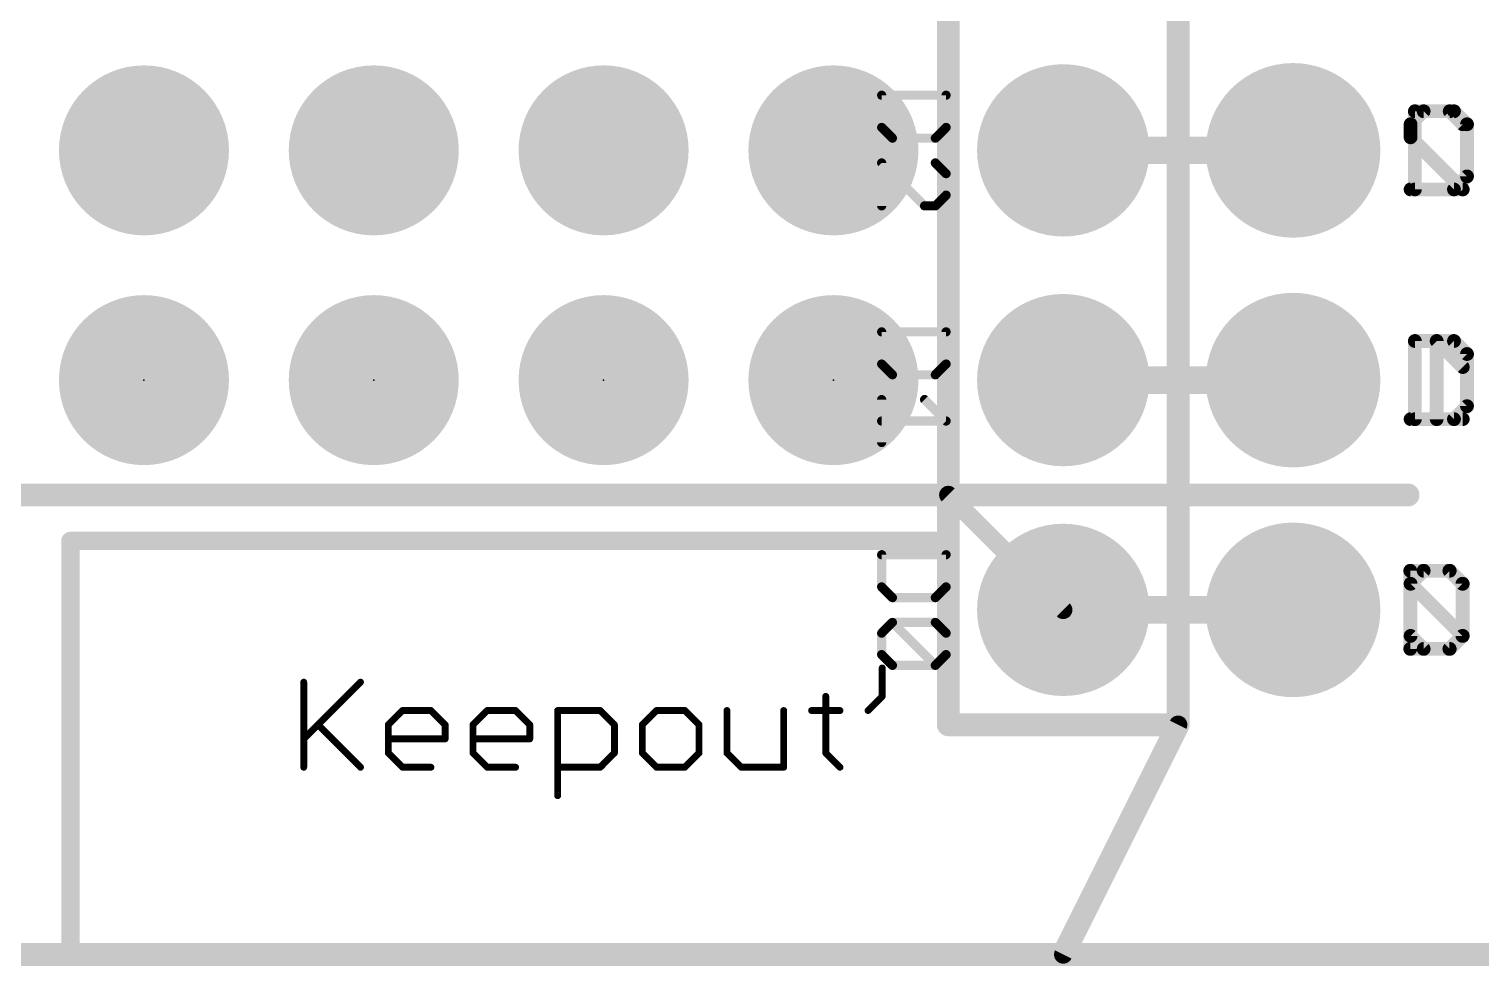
# Model space of a CAD drawing. Extents: x -32 to 75, y -23 to 37.
# Drawn here: x 19.05 to 35.1, y -0.13 to 10.23 of the extents above; entities that cross this region are included whole.
import ezdxf

# ---------------------------------------------------------------- set-up
doc = ezdxf.new("R2010")
doc.units = 0
for name, color, linetype in [('1', 12, 'CONTINUOUS'), ('16', 132, 'CONTINUOUS'), ('17', 110, 'CONTINUOUS'), ('20', 53, 'CONTINUOUS'), ('21', 41, 'CONTINUOUS'), ('22', 40, 'CONTINUOUS'), ('23', 53, 'CONTINUOUS'), ('51', 53, 'CONTINUOUS')]:
    doc.layers.add(name, color=color, linetype=linetype)

# ---------------------------------------------------------------- blocks, each defined once
blk = doc.blocks.new('ROUNDP')
at = {"const_width": 0.5}
blk.add_lwpolyline([(0, -0.25, 1), (0, 0.25, 1), (0, -0.25)], format="xyb", dxfattribs=at)
blk = doc.blocks.new('RECT')
blk.add_solid([(-0.5, -0.5), (0.5, -0.5), (-0.5, 0.5), (0.5, 0.5)])

msp = doc.modelspace()

# ---------------------------------------------------------------- linework, layer by layer
at = {"layer": '1'}
for points, const_width in [([(30.48, 8.89), (33.02, 8.89)], 0.3048), ([(30.48, 8.89), (33.02, 8.89)], 0.3048), ([(30.48, 6.35), (33.02, 6.35)], 0.3048), ([(30.48, 6.35), (33.02, 6.35)], 0.3048), ([(17.145, 5.08), (34.29, 5.08)], 0.254), ([(30.48, 3.81), (33.02, 3.81)], 0.3048), ([(30.48, 3.81), (33.02, 3.81)], 0.3048), ([(0, 0), (43.18, 0)], 0.254)]:
    msp.add_lwpolyline(points, dxfattribs=dict(at, const_width=const_width))
for points, const_width in [([(30.48, 8.9662, 1), (30.48, 8.8138)], 0.1524), ([(30.48, 8.9662, 1), (30.48, 8.8138)], 0.1524), ([(33.02, 8.8138, 1), (33.02, 8.9662)], 0.1524), ([(33.02, 8.8138, 1), (33.02, 8.9662)], 0.1524), ([(30.48, 6.4262, 1), (30.48, 6.2738)], 0.1524), ([(30.48, 6.4262, 1), (30.48, 6.2738)], 0.1524), ([(33.02, 6.2738, 1), (33.02, 6.4262)], 0.1524), ([(33.02, 6.2738, 1), (33.02, 6.4262)], 0.1524), ([(34.29, 5.0165, 1), (34.29, 5.1435)], 0.127), ([(30.48, 3.8862, 1), (30.48, 3.7338)], 0.1524), ([(30.48, 3.8862, 1), (30.48, 3.7338)], 0.1524), ([(33.02, 3.7338, 1), (33.02, 3.8862)], 0.1524), ([(33.02, 3.7338, 1), (33.02, 3.8862)], 0.1524)]:
    msp.add_lwpolyline(points, format="xyb", dxfattribs=dict(at, const_width=const_width))
at = {"layer": '16'}
for points, const_width in [([(31.75, 6.35), (31.75, 15.24)], 0.2032), ([(29.21, 12.7), (29.21, 5.08)], 0.2032), ([(30.48, 6.35), (31.75, 6.35)], 0.2032), ([(30.48, 3.81), (29.21, 5.08)], 0.2032), ([(0, 0), (43.18, 0)], 0.254)]:
    msp.add_lwpolyline(points, dxfattribs=dict(at, const_width=const_width))
at = {"layer": '16', "const_width": 0.1016}
for points in [[(30.48, 6.4008, 1), (30.48, 6.2992)], [(31.75, 6.2992, 1), (31.75, 6.4008)], [(31.6992, 6.35, 1), (31.8008, 6.35)], [(29.2459, 5.1159, 1), (29.1741, 5.0441)], [(29.1592, 5.08, 1), (29.2608, 5.08)], [(30.4441, 3.7741, 1), (30.5159, 3.8459)]]:
    msp.add_lwpolyline(points, format="xyb", dxfattribs=at)
at = {"layer": '20', "const_width": 0.2032}
msp.add_lwpolyline([(40.64, 0), (2.54, 0)], dxfattribs=at)
at = {"layer": '21'}
for points, const_width in [([(31.75, 35.56), (31.75, 2.54)], 0.2032), ([(29.21, 33.02), (29.21, 2.54)], 0.254), ([(31.75, 2.54), (31.75, 33.02)], 0.254), ([(34.3662, 9.3225), (34.3662, 8.4582)], 0.1524), ([(34.7984, 9.3225), (34.3662, 9.3225)], 0.1524), ([(34.9424, 9.1785), (34.7984, 9.3225)], 0.1524), ([(34.9424, 8.6023), (34.9424, 9.1785)], 0.1524), ([(34.7984, 8.4582), (34.9424, 8.6023)], 0.1524), ([(34.3662, 8.4582), (34.7984, 8.4582)], 0.1524), ([(34.3662, 6.7825), (34.3662, 5.9182)], 0.1524), ([(34.7984, 6.7825), (34.3662, 6.7825)], 0.1524), ([(34.9424, 6.6385), (34.7984, 6.7825)], 0.1524), ([(34.9424, 6.0623), (34.9424, 6.6385)], 0.1524), ([(34.7984, 5.9182), (34.9424, 6.0623)], 0.1524), ([(34.3662, 5.9182), (34.7984, 5.9182)], 0.1524), ([(34.3154, 4.2425), (34.3154, 3.3782)], 0.1524), ([(34.7476, 4.2425), (34.3154, 4.2425)], 0.1524), ([(34.8916, 4.0985), (34.7476, 4.2425)], 0.1524), ([(34.8916, 3.5223), (34.8916, 4.0985)], 0.1524), ([(34.7476, 3.3782), (34.8916, 3.5223)], 0.1524), ([(34.3154, 3.3782), (34.7476, 3.3782)], 0.1524), ([(29.21, 2.54), (31.75, 2.54)], 0.254), ([(31.75, 2.54), (30.48, 0)], 0.254), ([(30.48, 0), (12.7, 0)], 0.2032)]:
    msp.add_lwpolyline(points, dxfattribs=dict(at, const_width=const_width))
for points, const_width in [([(34.4043, 9.3225, 1), (34.3281, 9.3225)], 0.0762), ([(34.3662, 9.3606, 1), (34.3662, 9.2844)], 0.0762), ([(34.8253, 9.3495, 1), (34.7714, 9.2956)], 0.0762), ([(34.7984, 9.2844, 1), (34.7984, 9.3606)], 0.0762), ([(34.9805, 9.1785, 1), (34.9043, 9.1785)], 0.0762), ([(34.9155, 9.1515, 1), (34.9694, 9.2054)], 0.0762), ([(34.9694, 8.5753, 1), (34.9155, 8.6292)], 0.0762), ([(34.3662, 8.4963, 1), (34.3662, 8.4201)], 0.0762), ([(34.7714, 8.4851, 1), (34.8253, 8.4313)], 0.0762), ([(34.7984, 8.4201, 1), (34.7984, 8.4963)], 0.0762), ([(34.9043, 8.6023, 1), (34.9805, 8.6023)], 0.0762), ([(34.3281, 8.4582, 1), (34.4043, 8.4582)], 0.0762), ([(34.4043, 6.7825, 1), (34.3281, 6.7825)], 0.0762), ([(34.3662, 6.8206, 1), (34.3662, 6.7444)], 0.0762), ([(34.8253, 6.8095, 1), (34.7714, 6.7556)], 0.0762), ([(34.7984, 6.7444, 1), (34.7984, 6.8206)], 0.0762), ([(34.9805, 6.6385, 1), (34.9043, 6.6385)], 0.0762), ([(34.9155, 6.6115, 1), (34.9694, 6.6654)], 0.0762), ([(34.9043, 6.0623, 1), (34.9805, 6.0623)], 0.0762), ([(34.9694, 6.0353, 1), (34.9155, 6.0892)], 0.0762), ([(34.3662, 5.9563, 1), (34.3662, 5.8801)], 0.0762), ([(34.3281, 5.9182, 1), (34.4043, 5.9182)], 0.0762), ([(34.7714, 5.9451, 1), (34.8253, 5.8913)], 0.0762), ([(34.7984, 5.8801, 1), (34.7984, 5.9563)], 0.0762), ([(34.3535, 4.2425, 1), (34.2773, 4.2425)], 0.0762), ([(34.3154, 4.2806, 1), (34.3154, 4.2044)], 0.0762), ([(34.7745, 4.2695, 1), (34.7206, 4.2156)], 0.0762), ([(34.7476, 4.2044, 1), (34.7476, 4.2806)], 0.0762), ([(34.9297, 4.0985, 1), (34.8535, 4.0985)], 0.0762), ([(34.8647, 4.0715, 1), (34.9186, 4.1254)], 0.0762), ([(34.8535, 3.5223, 1), (34.9297, 3.5223)], 0.0762), ([(34.9186, 3.4953, 1), (34.8647, 3.5492)], 0.0762), ([(34.3154, 3.4163, 1), (34.3154, 3.3401)], 0.0762), ([(34.2773, 3.3782, 1), (34.3535, 3.3782)], 0.0762), ([(34.7206, 3.4051, 1), (34.7745, 3.3513)], 0.0762), ([(34.7476, 3.3401, 1), (34.7476, 3.4163)], 0.0762), ([(29.21, 2.6035, 1), (29.21, 2.4765)], 0.127), ([(29.1465, 2.54, 1), (29.2735, 2.54)], 0.127), ([(31.6865, 2.54, 1), (31.8135, 2.54)], 0.127), ([(31.8068, 2.5116, 1), (31.6932, 2.5684)], 0.127), ([(31.6992, 2.54, 1), (31.8008, 2.54)], 0.1016), ([(31.75, 2.4765, 1), (31.75, 2.6035)], 0.127), ([(30.4232, 0.0284, 1), (30.5368, -0.0284)], 0.127), ([(30.48, -0.0508, 1), (30.48, 0.0508)], 0.1016)]:
    msp.add_lwpolyline(points, format="xyb", dxfattribs=dict(at, const_width=const_width))
at = {"layer": '22'}
for points, const_width in [([(31.75, 2.54), (31.75, 33.02)], 0.254), ([(29.21, 31.75), (29.21, 2.54)], 0.254), ([(34.3191, 9.1785), (34.4631, 9.3225)], 0.1524), ([(34.4631, 9.3225), (34.7513, 9.3225)], 0.1524), ([(34.7513, 9.3225), (34.8953, 9.1785)], 0.1524), ([(34.3191, 9.0344), (34.3191, 9.1785)], 0.1524), ([(34.8953, 8.4582), (34.3191, 9.0344)], 0.1524), ([(34.3191, 8.4582), (34.8953, 8.4582)], 0.1524), ([(34.8953, 6.4944), (34.6072, 6.7825)], 0.1524), ([(34.6072, 6.7825), (34.6072, 5.9182)], 0.1524), ([(34.8953, 5.9182), (34.3191, 5.9182)], 0.1524), ([(34.4631, 4.2425), (34.3191, 4.0985)], 0.1524), ([(34.3191, 4.0985), (34.3191, 3.5223)], 0.1524), ([(34.8953, 3.5223), (34.3191, 4.0985)], 0.1524), ([(34.7513, 4.2425), (34.4631, 4.2425)], 0.1524), ([(34.8953, 4.0985), (34.7513, 4.2425)], 0.1524), ([(34.8953, 3.5223), (34.8953, 4.0985)], 0.1524), ([(34.3191, 3.5223), (34.4631, 3.3782)], 0.1524), ([(34.7513, 3.3782), (34.8953, 3.5223)], 0.1524), ([(34.4631, 3.3782), (34.7513, 3.3782)], 0.1524), ([(29.21, 2.54), (31.75, 2.54)], 0.254)]:
    msp.add_lwpolyline(points, dxfattribs=dict(at, const_width=const_width))
for points, const_width in [([(34.4631, 9.3606, 1), (34.4631, 9.2844)], 0.0762), ([(34.4901, 9.2956, 1), (34.4362, 9.3495)], 0.0762), ([(34.7782, 9.3495, 1), (34.7243, 9.2956)], 0.0762), ([(34.7513, 9.2844, 1), (34.7513, 9.3606)], 0.0762), ([(34.3572, 9.1785, 1), (34.281, 9.1785)], 0.0762), ([(34.2922, 9.2054, 1), (34.346, 9.1515)], 0.0762), ([(34.8684, 9.1515, 1), (34.9223, 9.2054)], 0.0762), ([(34.346, 9.0614, 1), (34.2922, 9.0075)], 0.0762), ([(34.281, 9.0344, 1), (34.3572, 9.0344)], 0.0762), ([(34.3191, 8.4963, 1), (34.3191, 8.4201)], 0.0762), ([(34.8684, 8.4313, 1), (34.9223, 8.4851)], 0.0762), ([(34.8953, 8.4201, 1), (34.8953, 8.4963)], 0.0762), ([(34.6341, 6.8095, 1), (34.5803, 6.7556)], 0.0762), ([(34.6453, 6.7825, 1), (34.5691, 6.7825)], 0.0762), ([(34.8684, 6.4675, 1), (34.9223, 6.5214)], 0.0762), ([(34.3191, 5.9563, 1), (34.3191, 5.8801)], 0.0762), ([(34.5691, 5.9182, 1), (34.6453, 5.9182)], 0.0762), ([(34.8953, 5.8801, 1), (34.8953, 5.9563)], 0.0762), ([(34.3572, 4.0985, 1), (34.281, 4.0985)], 0.0762), ([(34.346, 4.1254, 1), (34.2922, 4.0715)], 0.0762), ([(34.4631, 4.2806, 1), (34.4631, 4.2044)], 0.0762), ([(34.4901, 4.2156, 1), (34.4362, 4.2695)], 0.0762), ([(34.7782, 4.2695, 1), (34.7243, 4.2156)], 0.0762), ([(34.7513, 4.2044, 1), (34.7513, 4.2806)], 0.0762), ([(34.9334, 4.0985, 1), (34.8572, 4.0985)], 0.0762), ([(34.2922, 4.1254, 1), (34.346, 4.0715)], 0.0762), ([(34.8684, 4.0715, 1), (34.9223, 4.1254)], 0.0762), ([(34.346, 3.5492, 1), (34.2922, 3.4953)], 0.0762), ([(34.281, 3.5223, 1), (34.3572, 3.5223)], 0.0762), ([(34.8572, 3.5223, 1), (34.9334, 3.5223)], 0.0762), ([(34.9223, 3.4953, 1), (34.8684, 3.5492)], 0.0762), ([(34.8684, 3.4953, 1), (34.9223, 3.5492)], 0.0762), ([(34.4631, 3.4163, 1), (34.4631, 3.3401)], 0.0762), ([(34.4362, 3.3513, 1), (34.4901, 3.4051)], 0.0762), ([(34.7243, 3.4051, 1), (34.7782, 3.3513)], 0.0762), ([(34.7513, 3.3401, 1), (34.7513, 3.4163)], 0.0762), ([(29.21, 2.6035, 1), (29.21, 2.4765)], 0.127), ([(29.1465, 2.54, 1), (29.2735, 2.54)], 0.127), ([(31.6865, 2.54, 1), (31.8135, 2.54)], 0.127), ([(31.75, 2.4765, 1), (31.75, 2.6035)], 0.127)]:
    msp.add_lwpolyline(points, format="xyb", dxfattribs=dict(at, const_width=const_width))
at = {"layer": '23'}
for p in [(20.32, 6.35), (22.86, 6.35), (25.4, 6.35), (27.94, 6.35)]:
    msp.add_point(p, dxfattribs=at)
at = {"layer": '51'}
for points, const_width in [([(29.1852, 9.4996), (28.4734, 9.4996)], 0.1016), ([(28.4734, 9.4996), (28.4734, 9.1437)], 0.1016), ([(29.1852, 9.1437), (29.1852, 9.4996)], 0.1016), ([(28.4734, 9.1437), (28.592, 9.0251)], 0.1016), ([(29.0666, 9.0251), (29.1852, 9.1437)], 0.1016), ([(28.592, 9.0251), (29.0666, 9.0251)], 0.1016), ([(28.4734, 8.2766), (28.4734, 8.7512)], 0.1016), ([(28.4734, 8.7512), (28.9479, 8.2766)], 0.1016), ([(29.1852, 8.6326), (29.0666, 8.7512)], 0.1016), ([(29.1852, 8.3953), (29.1852, 8.6326)], 0.1016), ([(29.0666, 8.2766), (29.1852, 8.3953)], 0.1016), ([(28.9479, 8.2766), (29.0666, 8.2766)], 0.1016), ([(29.1852, 6.8834), (28.4734, 6.8834)], 0.1016), ([(28.4734, 6.8834), (28.4734, 6.5275)], 0.1016), ([(29.1852, 6.5275), (29.1852, 6.8834)], 0.1016), ([(28.4734, 6.5275), (28.592, 6.4089)], 0.1016), ([(28.592, 6.4089), (29.0666, 6.4089)], 0.1016), ([(29.0666, 6.4089), (29.1852, 6.5275)], 0.1016), ([(28.4734, 6.135), (28.4734, 5.6604)], 0.1016), ([(28.9479, 6.135), (29.1852, 5.8977)], 0.1016), ([(29.1852, 5.8977), (28.4734, 5.8977)], 0.1016), ([(29.21, 4.572), (19.5072, 4.572)], 0.2032), ([(19.5072, 4.572), (19.5072, 0)], 0.2032), ([(29.21, 2.54), (29.21, 4.572)], 0.2032), ([(29.1852, 4.4196), (28.4734, 4.4196)], 0.1016), ([(28.4734, 4.4196), (28.4734, 4.0637)], 0.1016), ([(29.1852, 4.0637), (29.1852, 4.4196)], 0.1016), ([(28.4734, 4.0637), (28.592, 3.9451)], 0.1016), ([(29.0666, 3.9451), (29.1852, 4.0637)], 0.1016), ([(28.592, 3.9451), (29.0666, 3.9451)], 0.1016), ([(28.4734, 3.5526), (28.592, 3.6712)], 0.1016), ([(28.592, 3.6712), (29.0666, 3.6712)], 0.1016), ([(28.592, 3.6712), (29.0666, 3.1966)], 0.1016), ([(29.0666, 3.6712), (29.1852, 3.5526)], 0.1016), ([(28.4734, 3.3153), (28.4734, 3.5526)], 0.1016), ([(29.1852, 3.5526), (29.1852, 3.3153)], 0.1016), ([(28.592, 3.1966), (28.4734, 3.3153)], 0.1016), ([(29.0666, 3.1966), (28.592, 3.1966)], 0.1016), ([(29.1852, 3.3153), (29.0666, 3.1966)], 0.1016), ([(28.4794, 3.1675), (28.4794, 2.8539)], 0.0762), ([(22.0858, 3.0107), (22.0858, 2.0701)], 0.0762), ([(22.0858, 2.3836), (22.7129, 3.0107)], 0.0762), ([(27.8557, 2.8539), (27.8557, 2.2269)], 0.0762), ([(28.4794, 2.8539), (28.3226, 2.6972)], 0.0762), ([(23.0213, 2.5404), (23.1781, 2.6972)], 0.0762), ([(23.1781, 2.6972), (23.4916, 2.6972)], 0.0762), ([(23.4916, 2.6972), (23.6484, 2.5404)], 0.0762), ([(23.9569, 2.5404), (24.1136, 2.6972)], 0.0762), ([(24.1136, 2.6972), (24.4272, 2.6972)], 0.0762), ([(24.4272, 2.6972), (24.5839, 2.5404)], 0.0762), ([(24.8924, 1.7566), (24.8924, 2.6972)], 0.0762), ([(24.8924, 2.6972), (25.3627, 2.6972)], 0.0762), ([(25.3627, 2.6972), (25.5194, 2.5404)], 0.0762), ([(25.9847, 2.6972), (25.8279, 2.5404)], 0.0762), ([(26.2982, 2.6972), (25.9847, 2.6972)], 0.0762), ([(26.455, 2.5404), (26.2982, 2.6972)], 0.0762), ([(26.7634, 2.6972), (26.7634, 2.2269)], 0.0762), ([(27.3905, 2.0701), (27.3905, 2.6972)], 0.0762), ([(27.6989, 2.6972), (28.0125, 2.6972)], 0.0762), ([(22.2426, 2.5404), (22.7129, 2.0701)], 0.0762), ([(23.0213, 2.2269), (23.0213, 2.5404)], 0.0762), ([(23.6484, 2.5404), (23.6484, 2.3836)], 0.0762), ([(23.9569, 2.2269), (23.9569, 2.5404)], 0.0762), ([(24.5839, 2.5404), (24.5839, 2.3836)], 0.0762), ([(25.5194, 2.5404), (25.5194, 2.2269)], 0.0762), ([(25.8279, 2.5404), (25.8279, 2.2269)], 0.0762), ([(26.455, 2.2269), (26.455, 2.5404)], 0.0762), ([(31.75, 2.54), (29.21, 2.54)], 0.2032), ([(31.75, 2.54), (30.48, 0)], 0.2032), ([(23.6484, 2.3836), (23.0213, 2.3836)], 0.0762), ([(24.5839, 2.3836), (23.9569, 2.3836)], 0.0762), ([(23.1781, 2.0701), (23.0213, 2.2269)], 0.0762), ([(24.1136, 2.0701), (23.9569, 2.2269)], 0.0762), ([(25.5194, 2.2269), (25.3627, 2.0701)], 0.0762), ([(25.8279, 2.2269), (25.9847, 2.0701)], 0.0762), ([(26.2982, 2.0701), (26.455, 2.2269)], 0.0762), ([(26.7634, 2.2269), (26.9202, 2.0701)], 0.0762), ([(27.8557, 2.2269), (28.0125, 2.0701)], 0.0762), ([(23.4916, 2.0701), (23.1781, 2.0701)], 0.0762), ([(24.4272, 2.0701), (24.1136, 2.0701)], 0.0762), ([(25.3627, 2.0701), (24.8924, 2.0701)], 0.0762), ([(25.9847, 2.0701), (26.2982, 2.0701)], 0.0762), ([(26.9202, 2.0701), (27.3905, 2.0701)], 0.0762), ([(19.5072, 0), (30.48, 0)], 0.2032)]:
    msp.add_lwpolyline(points, dxfattribs=dict(at, const_width=const_width))
for points, const_width in [([(28.4734, 9.525, 1), (28.4734, 9.4742)], 0.0508), ([(28.4988, 9.4996, 1), (28.448, 9.4996)], 0.0508), ([(29.2106, 9.4996, 1), (29.1598, 9.4996)], 0.0508), ([(29.1852, 9.4742, 1), (29.1852, 9.525)], 0.0508), ([(28.4914, 9.1617, 1), (28.4554, 9.1257)], 0.0508), ([(28.448, 9.1437, 1), (28.4988, 9.1437)], 0.0508), ([(29.1598, 9.1437, 1), (29.2106, 9.1437)], 0.0508), ([(29.2032, 9.1257, 1), (29.1672, 9.1617)], 0.0508), ([(28.592, 9.0505, 1), (28.592, 8.9997)], 0.0508), ([(28.5741, 9.0071, 1), (28.61, 9.043)], 0.0508), ([(29.0486, 9.043, 1), (29.0845, 9.0071)], 0.0508), ([(29.0666, 8.9997, 1), (29.0666, 9.0505)], 0.0508), ([(28.4988, 8.7512, 1), (28.448, 8.7512)], 0.0508), ([(28.4914, 8.7691, 1), (28.4554, 8.7332)], 0.0508), ([(29.0845, 8.7691, 1), (29.0486, 8.7332)], 0.0508), ([(29.2106, 8.6326, 1), (29.1598, 8.6326)], 0.0508), ([(29.1672, 8.6146, 1), (29.2032, 8.6505)], 0.0508), ([(29.1598, 8.3953, 1), (29.2106, 8.3953)], 0.0508), ([(29.2032, 8.3773, 1), (29.1672, 8.4132)], 0.0508), ([(28.448, 8.2766, 1), (28.4988, 8.2766)], 0.0508), ([(28.9479, 8.302, 1), (28.9479, 8.2512)], 0.0508), ([(28.93, 8.2587, 1), (28.9659, 8.2946)], 0.0508), ([(29.0486, 8.2946, 1), (29.0845, 8.2587)], 0.0508), ([(29.0666, 8.2512, 1), (29.0666, 8.302)], 0.0508), ([(28.4734, 6.9088, 1), (28.4734, 6.858)], 0.0508), ([(28.4988, 6.8834, 1), (28.448, 6.8834)], 0.0508), ([(29.2106, 6.8834, 1), (29.1598, 6.8834)], 0.0508), ([(29.1852, 6.858, 1), (29.1852, 6.9088)], 0.0508), ([(28.4914, 6.5455, 1), (28.4554, 6.5095)], 0.0508), ([(28.448, 6.5275, 1), (28.4988, 6.5275)], 0.0508), ([(28.592, 6.4343, 1), (28.592, 6.3835)], 0.0508), ([(28.5741, 6.3909, 1), (28.61, 6.4268)], 0.0508), ([(29.0486, 6.4268, 1), (29.0845, 6.3909)], 0.0508), ([(29.0666, 6.3835, 1), (29.0666, 6.4343)], 0.0508), ([(29.1598, 6.5275, 1), (29.2106, 6.5275)], 0.0508), ([(29.2032, 6.5095, 1), (29.1672, 6.5455)], 0.0508), ([(28.4988, 6.135, 1), (28.448, 6.135)], 0.0508), ([(28.9659, 6.1529, 1), (28.93, 6.117)], 0.0508), ([(28.4734, 5.9231, 1), (28.4734, 5.8723)], 0.0508), ([(29.1672, 5.8798, 1), (29.2032, 5.9157)], 0.0508), ([(29.1852, 5.8723, 1), (29.1852, 5.9231)], 0.0508), ([(28.448, 5.6604, 1), (28.4988, 5.6604)], 0.0508), ([(19.5072, 4.6228, 1), (19.5072, 4.5212)], 0.1016), ([(19.558, 4.572, 1), (19.4564, 4.572)], 0.1016), ([(29.2608, 4.572, 1), (29.1592, 4.572)], 0.1016), ([(29.21, 4.5212, 1), (29.21, 4.6228)], 0.1016), ([(28.4734, 4.445, 1), (28.4734, 4.3942)], 0.0508), ([(28.4988, 4.4196, 1), (28.448, 4.4196)], 0.0508), ([(29.2106, 4.4196, 1), (29.1598, 4.4196)], 0.0508), ([(29.1852, 4.3942, 1), (29.1852, 4.445)], 0.0508), ([(28.4914, 4.0817, 1), (28.4554, 4.0457)], 0.0508), ([(28.448, 4.0637, 1), (28.4988, 4.0637)], 0.0508), ([(29.1598, 4.0637, 1), (29.2106, 4.0637)], 0.0508), ([(29.2032, 4.0457, 1), (29.1672, 4.0817)], 0.0508), ([(28.592, 3.9705, 1), (28.592, 3.9197)], 0.0508), ([(28.5741, 3.9271, 1), (28.61, 3.963)], 0.0508), ([(29.0486, 3.963, 1), (29.0845, 3.9271)], 0.0508), ([(29.0666, 3.9197, 1), (29.0666, 3.9705)], 0.0508), ([(28.592, 3.6966, 1), (28.592, 3.6458)], 0.0508), ([(28.61, 3.6891, 1), (28.5741, 3.6532)], 0.0508), ([(28.61, 3.6532, 1), (28.5741, 3.6891)], 0.0508), ([(29.0845, 3.6891, 1), (29.0486, 3.6532)], 0.0508), ([(29.0666, 3.6458, 1), (29.0666, 3.6966)], 0.0508), ([(28.4988, 3.5526, 1), (28.448, 3.5526)], 0.0508), ([(28.4554, 3.5705, 1), (28.4914, 3.5346)], 0.0508), ([(29.2106, 3.5526, 1), (29.1598, 3.5526)], 0.0508), ([(29.1672, 3.5346, 1), (29.2032, 3.5705)], 0.0508), ([(28.4914, 3.3332, 1), (28.4554, 3.2973)], 0.0508), ([(28.448, 3.3153, 1), (28.4988, 3.3153)], 0.0508), ([(28.592, 3.222, 1), (28.592, 3.1712)], 0.0508), ([(28.5741, 3.1787, 1), (28.61, 3.2146)], 0.0508), ([(29.0486, 3.2146, 1), (29.0845, 3.1787)], 0.0508), ([(29.0486, 3.1787, 1), (29.0845, 3.2146)], 0.0508), ([(29.0666, 3.1712, 1), (29.0666, 3.222)], 0.0508), ([(29.1598, 3.3153, 1), (29.2106, 3.3153)], 0.0508), ([(29.2032, 3.2973, 1), (29.1672, 3.3332)], 0.0508), ([(28.4984, 3.1675, 1), (28.4603, 3.1675)], 0.0381), ([(22.1049, 3.0107, 1), (22.0668, 3.0107)], 0.0381), ([(22.7264, 2.9972, 1), (22.6994, 3.0242)], 0.0381), ([(27.8748, 2.8539, 1), (27.8367, 2.8539)], 0.0381), ([(28.4928, 2.8405, 1), (28.4659, 2.8674)], 0.0381), ([(23.1781, 2.7162, 1), (23.1781, 2.6781)], 0.0381), ([(23.1916, 2.6837, 1), (23.1646, 2.7106)], 0.0381), ([(23.5051, 2.7106, 1), (23.4782, 2.6837)], 0.0381), ([(23.4916, 2.6781, 1), (23.4916, 2.7162)], 0.0381), ([(24.1136, 2.7162, 1), (24.1136, 2.6781)], 0.0381), ([(24.1271, 2.6837, 1), (24.1002, 2.7106)], 0.0381), ([(24.4406, 2.7106, 1), (24.4137, 2.6837)], 0.0381), ([(24.4272, 2.6781, 1), (24.4272, 2.7162)], 0.0381), ([(24.9114, 2.6972, 1), (24.8733, 2.6972)], 0.0381), ([(24.8924, 2.7162, 1), (24.8924, 2.6781)], 0.0381), ([(25.3761, 2.7106, 1), (25.3492, 2.6837)], 0.0381), ([(25.3627, 2.6781, 1), (25.3627, 2.7162)], 0.0381), ([(25.9847, 2.7162, 1), (25.9847, 2.6781)], 0.0381), ([(25.9981, 2.6837, 1), (25.9712, 2.7106)], 0.0381), ([(26.3117, 2.7106, 1), (26.2847, 2.6837)], 0.0381), ([(26.2982, 2.6781, 1), (26.2982, 2.7162)], 0.0381), ([(26.7825, 2.6972, 1), (26.7444, 2.6972)], 0.0381), ([(27.4095, 2.6972, 1), (27.3714, 2.6972)], 0.0381), ([(27.6989, 2.7162, 1), (27.6989, 2.6781)], 0.0381), ([(28.0125, 2.6781, 1), (28.0125, 2.7162)], 0.0381), ([(28.3091, 2.7106, 1), (28.3361, 2.6837)], 0.0381), ([(28.4603, 2.8539, 1), (28.4984, 2.8539)], 0.0381), ([(22.2561, 2.5539, 1), (22.2291, 2.5269)], 0.0381), ([(23.0079, 2.5539, 1), (23.0348, 2.5269)], 0.0381), ([(23.0404, 2.5404, 1), (23.0023, 2.5404)], 0.0381), ([(23.6675, 2.5404, 1), (23.6294, 2.5404)], 0.0381), ([(23.6349, 2.5269, 1), (23.6619, 2.5539)], 0.0381), ([(23.9759, 2.5404, 1), (23.9378, 2.5404)], 0.0381), ([(23.9434, 2.5539, 1), (23.9703, 2.5269)], 0.0381), ([(24.603, 2.5404, 1), (24.5649, 2.5404)], 0.0381), ([(24.5705, 2.5269, 1), (24.5974, 2.5539)], 0.0381), ([(25.5385, 2.5404, 1), (25.5004, 2.5404)], 0.0381), ([(25.506, 2.5269, 1), (25.5329, 2.5539)], 0.0381), ([(25.8469, 2.5404, 1), (25.8088, 2.5404)], 0.0381), ([(25.8144, 2.5539, 1), (25.8414, 2.5269)], 0.0381), ([(26.474, 2.5404, 1), (26.4359, 2.5404)], 0.0381), ([(26.4415, 2.5269, 1), (26.4684, 2.5539)], 0.0381), ([(29.21, 2.5908, 1), (29.21, 2.4892)], 0.1016), ([(29.1592, 2.54, 1), (29.2608, 2.54)], 0.1016), ([(31.7954, 2.5173, 1), (31.7046, 2.5627)], 0.1016), ([(31.75, 2.4892, 1), (31.75, 2.5908)], 0.1016), ([(22.0724, 2.3971, 1), (22.0993, 2.3702)], 0.0381), ([(23.0213, 2.4027, 1), (23.0213, 2.3646)], 0.0381), ([(23.6484, 2.3646, 1), (23.6484, 2.4027)], 0.0381), ([(23.9569, 2.4027, 1), (23.9569, 2.3646)], 0.0381), ([(24.5839, 2.3646, 1), (24.5839, 2.4027)], 0.0381), ([(23.0348, 2.2403, 1), (23.0079, 2.2134)], 0.0381), ([(23.6294, 2.3836, 1), (23.6675, 2.3836)], 0.0381), ([(23.9703, 2.2403, 1), (23.9434, 2.2134)], 0.0381), ([(24.5649, 2.3836, 1), (24.603, 2.3836)], 0.0381), ([(25.5329, 2.2134, 1), (25.506, 2.2403)], 0.0381), ([(25.8414, 2.2403, 1), (25.8144, 2.2134)], 0.0381), ([(26.4684, 2.2134, 1), (26.4415, 2.2403)], 0.0381), ([(26.7769, 2.2403, 1), (26.7499, 2.2134)], 0.0381), ([(27.8692, 2.2403, 1), (27.8422, 2.2134)], 0.0381), ([(22.0668, 2.0701, 1), (22.1049, 2.0701)], 0.0381), ([(22.6994, 2.0566, 1), (22.7264, 2.0836)], 0.0381), ([(23.0023, 2.2269, 1), (23.0404, 2.2269)], 0.0381), ([(23.1781, 2.0892, 1), (23.1781, 2.0511)], 0.0381), ([(23.1646, 2.0566, 1), (23.1916, 2.0836)], 0.0381), ([(23.4916, 2.0511, 1), (23.4916, 2.0892)], 0.0381), ([(23.9378, 2.2269, 1), (23.9759, 2.2269)], 0.0381), ([(24.1136, 2.0892, 1), (24.1136, 2.0511)], 0.0381), ([(24.1002, 2.0566, 1), (24.1271, 2.0836)], 0.0381), ([(24.4272, 2.0511, 1), (24.4272, 2.0892)], 0.0381), ([(24.8924, 2.0892, 1), (24.8924, 2.0511)], 0.0381), ([(25.3492, 2.0836, 1), (25.3761, 2.0566)], 0.0381), ([(25.3627, 2.0511, 1), (25.3627, 2.0892)], 0.0381), ([(25.5004, 2.2269, 1), (25.5385, 2.2269)], 0.0381), ([(25.8088, 2.2269, 1), (25.8469, 2.2269)], 0.0381), ([(25.9847, 2.0892, 1), (25.9847, 2.0511)], 0.0381), ([(25.9712, 2.0566, 1), (25.9981, 2.0836)], 0.0381), ([(26.2847, 2.0836, 1), (26.3117, 2.0566)], 0.0381), ([(26.2982, 2.0511, 1), (26.2982, 2.0892)], 0.0381), ([(26.4359, 2.2269, 1), (26.474, 2.2269)], 0.0381), ([(26.7444, 2.2269, 1), (26.7825, 2.2269)], 0.0381), ([(26.9202, 2.0892, 1), (26.9202, 2.0511)], 0.0381), ([(26.9067, 2.0566, 1), (26.9337, 2.0836)], 0.0381), ([(27.3714, 2.0701, 1), (27.4095, 2.0701)], 0.0381), ([(27.3905, 2.0511, 1), (27.3905, 2.0892)], 0.0381), ([(27.8367, 2.2269, 1), (27.8748, 2.2269)], 0.0381), ([(27.999, 2.0566, 1), (28.0259, 2.0836)], 0.0381), ([(24.8733, 1.7566, 1), (24.9114, 1.7566)], 0.0381), ([(19.5072, 0.0508, 1), (19.5072, -0.0508)], 0.1016), ([(19.4564, 0, 1), (19.558, 0)], 0.1016), ([(30.4346, 0.0227, 1), (30.5254, -0.0227)], 0.1016), ([(30.48, -0.0508, 1), (30.48, 0.0508)], 0.1016)]:
    msp.add_lwpolyline(points, format="xyb", dxfattribs=dict(at, const_width=const_width))

# ---------------------------------------------------------------- block references
at = {"layer": '17'}
for p, xscale, yscale, rotation in [((20.32, 8.89), 1.8796, 1.8796, 180), ((20.32, 8.89), 1.8796, 1.8796, 180), ((22.86, 8.89), 1.8796, 1.8796, 180), ((22.86, 8.89), 1.8796, 1.8796, 180), ((25.4, 8.89), 1.8796, 1.8796, 180), ((25.4, 8.89), 1.8796, 1.8796, 180), ((27.94, 8.89), 1.8796, 1.8796, 180), ((27.94, 8.89), 1.8796, 1.8796, 180), ((33.02, 8.89), 1.9304, 1.9304, 0.1), ((33.02, 8.89), 1.9304, 1.9304, 0.1), ((20.32, 6.35), 1.8796, 1.8796, 180), ((20.32, 6.35), 1.8796, 1.8796, 180), ((22.86, 6.35), 1.8796, 1.8796, 180), ((22.86, 6.35), 1.8796, 1.8796, 180), ((25.4, 6.35), 1.8796, 1.8796, 180), ((25.4, 6.35), 1.8796, 1.8796, 180), ((27.94, 6.35), 1.8796, 1.8796, 180), ((27.94, 6.35), 1.8796, 1.8796, 180), ((33.02, 6.35), 1.9304, 1.9304, 0.1), ((33.02, 6.35), 1.9304, 1.9304, 0.1), ((33.02, 3.81), 1.9304, 1.9304, 0.1), ((33.02, 3.81), 1.9304, 1.9304, 0.1)]:
    msp.add_blockref('ROUNDP', p, dxfattribs=dict(at, xscale=xscale, yscale=yscale, rotation=rotation))
at = {"layer": '17', "xscale": 1.905, "yscale": 1.905}
for p in [(30.48, 8.89), (30.48, 8.89), (30.48, 6.35), (30.48, 6.35), (30.48, 3.81), (30.48, 3.81)]:
    msp.add_blockref('ROUNDP', p, dxfattribs=at)
at = {"layer": '51', "xscale": 0.508, "yscale": 0.508, "rotation": 90}
for p in [(20.32, 8.89), (22.86, 8.89), (25.4, 8.89), (27.94, 8.89), (20.32, 6.35), (22.86, 6.35), (25.4, 6.35), (27.94, 6.35)]:
    msp.add_blockref('RECT', p, dxfattribs=at)

doc.saveas('drawing.dxf')
